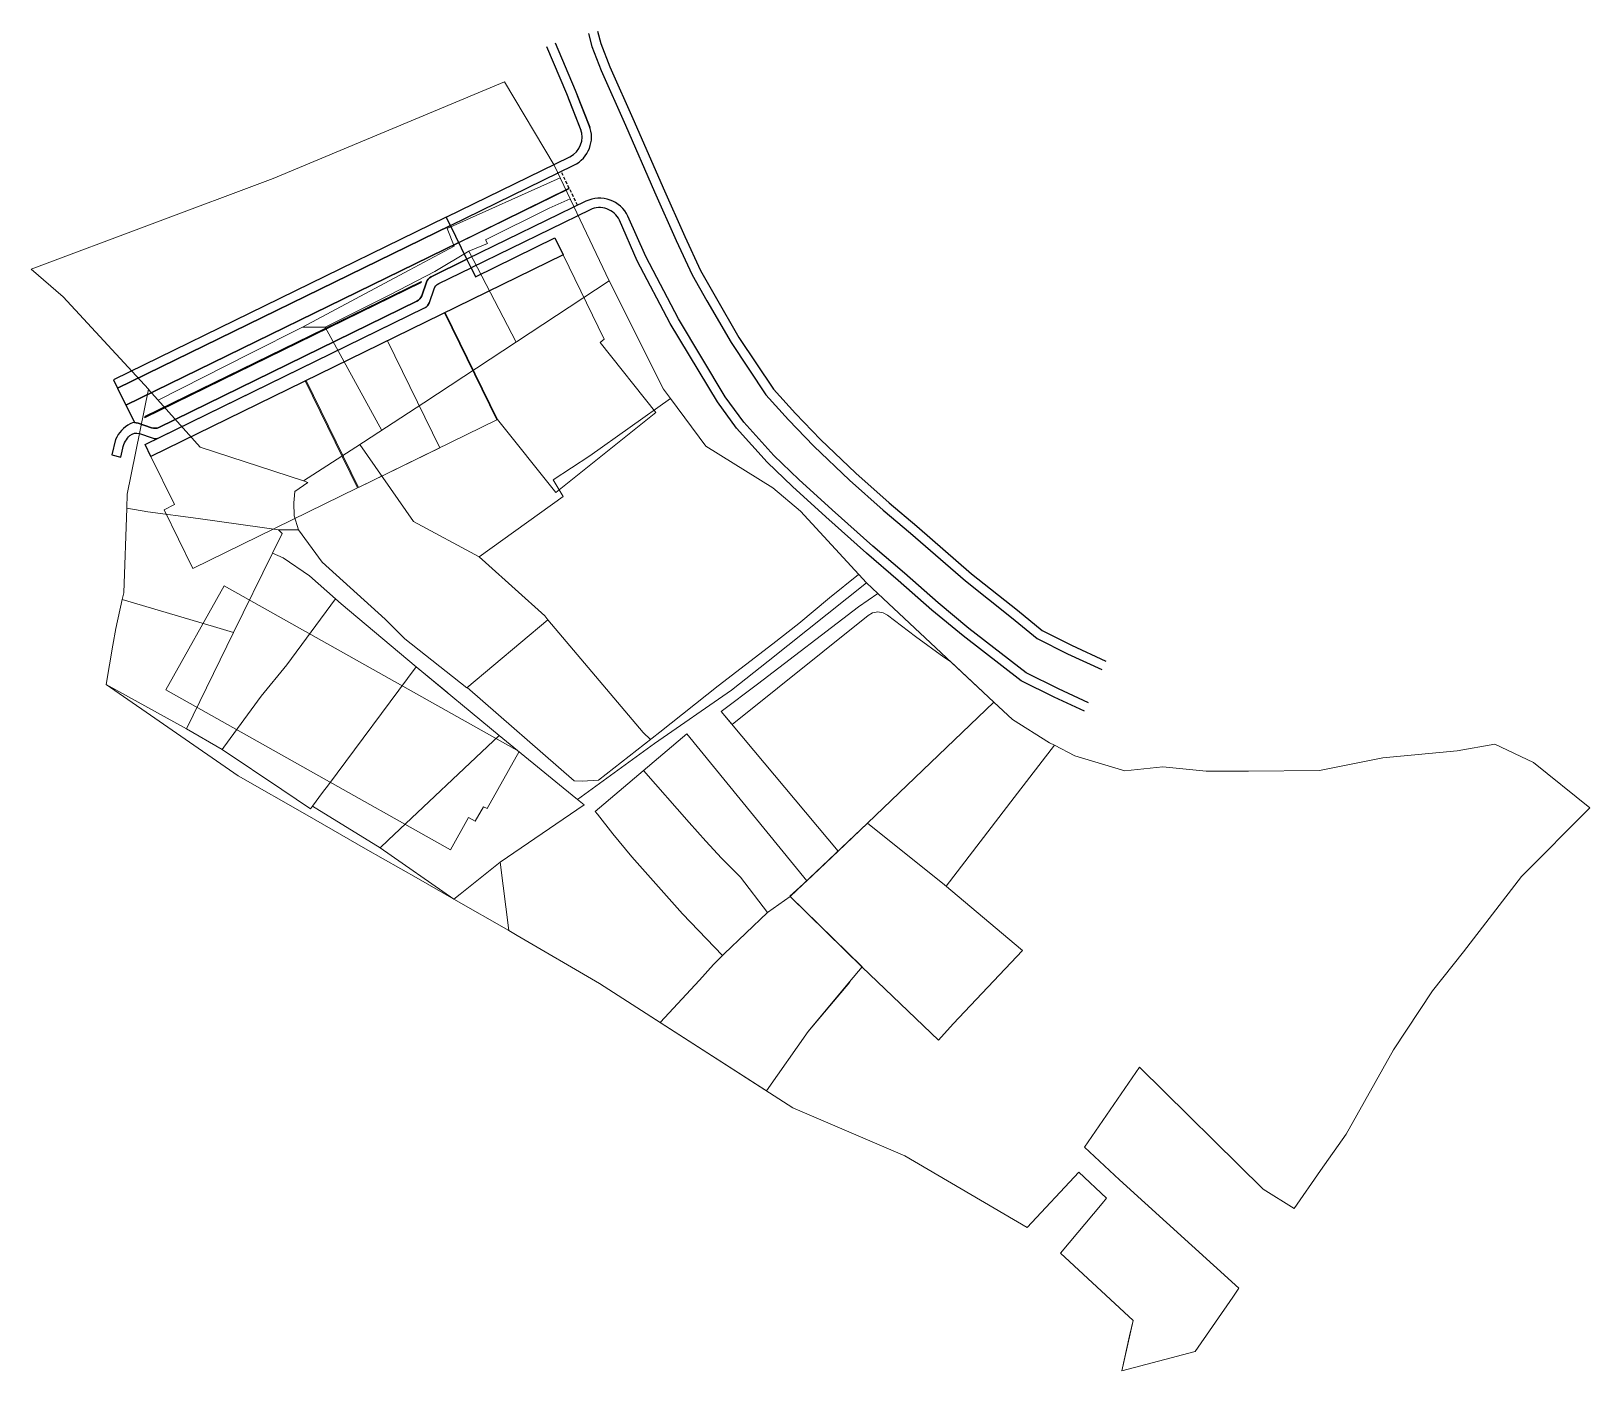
# Model space of a CAD drawing. Header units: metres. Extents: x 7511851 to 7512099, y 4692231 to 4692445.
import ezdxf

# ---------------------------------------------------------------- set-up
doc = ezdxf.new("R2010")
doc.units = ezdxf.units.M
doc.linetypes.add('DASHED', pattern=[0.75, 0.5, -0.25])
for name, color, linetype, lineweight in [('A - Fill Zone_Pen_No__101', 253, 'Continuous', 13), ('A - Perdhesa Polyine_Pen_No__6', 1, 'Continuous', 0), ('Drawing & Figure_Pen_No__42', 5, 'Continuous', 25), ('leja xeni', 1, 'Continuous', 0), ('parcelat e vjetra', 57, 'Continuous', 0), ('Site & Landscape - Terrain_Pen_No__42', 8, 'Continuous', 25)]:
    doc.layers.add(name, color=color, linetype=linetype, lineweight=lineweight)

msp = doc.modelspace()

# ---------------------------------------------------------------- linework, layer by layer
at = {"layer": 'A - Fill Zone_Pen_No__101', "color": 253, "linetype": 'Continuous', "lineweight": 13, "flags": 128}
msp.add_lwpolyline([(7511894.69, 4692389.22), (7511907.65, 4692395.56), (7511915.99, 4692378.49), (7511903.03, 4692372.15)], close=True, dxfattribs=at)
at = {"layer": 'A - Perdhesa Polyine_Pen_No__6', "linetype": 'Continuous', "lineweight": 0}
for points in [[(7511916.88, 4692400.07), (7511925.22, 4692383), (7511934.52, 4692371.38), (7511950.46, 4692384.15), (7511941.55, 4692395.27), (7511942.22, 4692395.81), (7511935.65, 4692409.25)], [(7511903.03, 4692372.15), (7511925.09, 4692382.93), (7511916.74, 4692400), (7511894.69, 4692389.22)], [(7511902.89, 4692372.09), (7511876.62, 4692359.24), (7511872.03, 4692368.63), (7511873.69, 4692369.44), (7511869.93, 4692377.13), (7511894.55, 4692389.16)]]:
    msp.add_lwpolyline(points, close=True, dxfattribs=at)
at = {"layer": 'Drawing & Figure_Pen_No__42', "linetype": 'Continuous', "lineweight": 25}
for p, q in [((7511941.15, 4692444.92), (7511941.68, 4692442.96)), ((7511939.7, 4692444.53), (7511940.25, 4692442.49)), ((7511940.25, 4692442.49), (7511941.74, 4692438.65)), ((7511941.68, 4692442.96), (7511943.13, 4692439.22)), ((7511941.74, 4692438.65), (7511945.63, 4692429.92)), ((7511943.13, 4692439.22), (7511947, 4692430.52)), ((7511945.63, 4692429.92), (7511950.25, 4692419.33)), ((7511947, 4692430.52), (7511951.62, 4692419.94)), ((7511951.62, 4692419.94), (7511955.06, 4692412.19)), ((7511950.25, 4692419.33), (7511953.69, 4692411.57)), ((7511953.69, 4692411.57), (7511956.24, 4692406.09)), ((7511955.06, 4692412.19), (7511957.58, 4692406.78)), ((7511956.24, 4692406.09), (7511958.57, 4692401.93)), ((7511957.58, 4692406.78), (7511959.88, 4692402.67)), ((7511959.88, 4692402.67), (7511963.7, 4692396.06)), ((7511958.57, 4692401.93), (7511962.43, 4692395.27)), ((7511962.43, 4692395.27), (7511967.99, 4692386.95)), ((7511963.7, 4692396.06), (7511969.18, 4692387.87)), ((7511969.18, 4692387.87), (7511972.7, 4692383.96)), ((7511967.99, 4692386.95), (7511971.6, 4692382.94)), ((7511971.6, 4692382.94), (7511975.64, 4692378.77)), ((7511972.7, 4692383.96), (7511976.7, 4692379.83)), ((7511975.64, 4692378.77), (7511981.33, 4692373.36)), ((7511976.7, 4692379.83), (7511982.35, 4692374.46)), ((7511981.33, 4692373.36), (7511986.68, 4692368.57)), ((7511982.35, 4692374.46), (7511987.66, 4692369.7)), ((7511986.68, 4692368.57), (7511991.06, 4692364.88)), ((7511987.66, 4692369.7), (7511992.04, 4692366.01)), ((7511992.04, 4692366.01), (7512000.78, 4692358.41)), ((7511991.06, 4692364.88), (7511999.82, 4692357.26)), ((7512000.78, 4692358.41), (7512008.11, 4692352.62)), ((7511999.82, 4692357.26), (7512007.17, 4692351.45)), ((7512007.17, 4692351.45), (7512011.24, 4692348.11)), ((7512008.11, 4692352.62), (7512012.06, 4692349.37)), ((7512011.24, 4692348.11), (7512016.06, 4692345.66)), ((7512012.06, 4692349.37), (7512016.71, 4692347.01)), ((7512016.06, 4692345.66), (7512021.57, 4692343.13)), ((7512016.71, 4692347.01), (7512022.2, 4692344.49))]:
    msp.add_line(p, q, dxfattribs=at)
for points in [[(7511938.53, 4692429.07), (7511936.26, 4692434.91), (7511933.08, 4692442.44)], [(7511939.95, 4692429.56), (7511937.65, 4692435.47), (7511934.46, 4692443.02)], [(7511919.01, 4692411.25), (7511936.65, 4692419.88)], [(7511919.01, 4692411.24), (7511936.65, 4692419.86)], [(7512019.45, 4692337.84), (7512014.63, 4692340.08), (7512009.5, 4692342.61), (7512000.37, 4692349.71), (7511995.44, 4692353.77), (7511990.07, 4692358.5), (7511985.03, 4692362.82), (7511978.57, 4692368.58), (7511973.25, 4692373.42), (7511969.28, 4692377.25), (7511964.47, 4692382.58), (7511961.51, 4692386.63), (7511954.06, 4692399.04), (7511948.84, 4692408.99), (7511945.99, 4692415.42)], [(7512018.82, 4692336.48), (7512013.98, 4692338.73), (7512008.69, 4692341.33), (7511999.43, 4692348.54), (7511994.47, 4692352.63), (7511989.08, 4692357.36), (7511984.04, 4692361.69), (7511977.56, 4692367.47), (7511972.22, 4692372.33), (7511968.2, 4692376.21), (7511963.31, 4692381.63), (7511960.26, 4692385.8), (7511952.75, 4692398.3), (7511947.49, 4692408.33), (7511944.63, 4692414.8)]]:
    msp.add_lwpolyline(points, dxfattribs=at)
for points in [[(7511917.03, 4692415.29), (7511936.72, 4692424.91, 0.390422), (7511938.44, 4692429.33), (7511936.58, 4692434.09)], [(7511917.69, 4692413.94), (7511937.38, 4692423.56, 0.390432), (7511939.84, 4692429.88), (7511937.98, 4692434.63)], [(7511945.99, 4692415.42, 0.416566), (7511939.3, 4692417.8), (7511920.33, 4692408.55)], [(7511944.64, 4692414.78, 0.416225), (7511939.96, 4692416.45), (7511920.99, 4692407.2)]]:
    msp.add_lwpolyline(points, format="xyb", dxfattribs=at)
at = {"layer": 'Drawing & Figure_Pen_No__42', "linetype": 'DASHED', "lineweight": 25}
msp.add_lwpolyline([(7511937.95, 4692417.16), (7511935.35, 4692422.57)], dxfattribs=at)
at = {"layer": 'leja xeni', "flags": 128}
msp.add_lwpolyline([(7511881.64, 4692356.48), (7511872.33, 4692339.92), (7511917.71, 4692314.41), (7511920.6, 4692319.56), (7511921.64, 4692318.97), (7511922.97, 4692321.23), (7511923.53, 4692321), (7511928.63, 4692330.07)], close=True, dxfattribs=at)
at = {"layer": 'parcelat e vjetra', "lineweight": 0, "flags": 128}
for points in [[(7511942.99, 4692405.12), (7511913.45, 4692385.68), (7511902.61, 4692378.58), (7511894.29, 4692373.23), (7511877.79, 4692378.6), (7511870.1, 4692387.2), (7511870.03, 4692387.28), (7511869.84, 4692387.49), (7511869.53, 4692387.82), (7511855.94, 4692402.56), (7511850.84, 4692406.99), (7511889.41, 4692421.43), (7511926.3, 4692436.84), (7511934.24, 4692423.58)], [(7511899.38, 4692354.42), (7511895.2, 4692358.1), (7511891, 4692360.96), (7511889.34, 4692361.68), (7511883.09, 4692349.07), (7511875.6, 4692333.7), (7511881.31, 4692330.4), (7511881.58, 4692330.79), (7511887.49, 4692338.88), (7511891.6, 4692343.92)], [(7511997.85, 4692286.66), (7511995.53, 4692284.05), (7511983.37, 4692295.69), (7511971.85, 4692306.96), (7511984.22, 4692318.67), (7511996.48, 4692308.81), (7512008.93, 4692298.35)]]:
    msp.add_lwpolyline(points, close=True, dxfattribs=at)
for points in [[(7511894.09, 4692397.75), (7511898.7, 4692400.2), (7511911.13, 4692406.82), (7511918.29, 4692410.63), (7511917.18, 4692413.48), (7511935.2, 4692421.55)], [(7511871.08, 4692386.11), (7511885.63, 4692393.47), (7511894.09, 4692397.75), (7511897.7, 4692397.71), (7511908.12, 4692402.95), (7511915.23, 4692406.59), (7511920.63, 4692409.87), (7511923.58, 4692411.06), (7511923.28, 4692411.65), (7511933.43, 4692416.69), (7511936.8, 4692418.19)], [(7511920.63, 4692409.87), (7511928.15, 4692395.35)], [(7511894.29, 4692373.23), (7511902.61, 4692378.58), (7511913.45, 4692385.68), (7511942.99, 4692405.12), (7511951.69, 4692387.85), (7511952.79, 4692386.36), (7511939.92, 4692377.23), (7511934.09, 4692373.38), (7511935.68, 4692370.75), (7511922.3, 4692361.1), (7511923.27, 4692360.23), (7511932.73, 4692351.68), (7511933.22, 4692351.09), (7511920.29, 4692340.22), (7511910.41, 4692348.04), (7511907.29, 4692351.18), (7511897.25, 4692360.27), (7511893.47, 4692365.43), (7511892.79, 4692367.67), (7511892.71, 4692369.74), (7511892.76, 4692370.32), (7511892.86, 4692371.51), (7511894.94, 4692372.98), (7511894.29, 4692373.23)], [(7511894.29, 4692373.23), (7511902.61, 4692378.58), (7511913.45, 4692385.68), (7511942.99, 4692405.12), (7511951.69, 4692387.85), (7511952.79, 4692386.36), (7511939.92, 4692377.23), (7511934.09, 4692373.38), (7511935.68, 4692370.75), (7511922.3, 4692361.1), (7511923.27, 4692360.23), (7511932.73, 4692351.68), (7511933.22, 4692351.09), (7511920.29, 4692340.22), (7511910.41, 4692348.04), (7511907.29, 4692351.18), (7511897.25, 4692360.27), (7511893.47, 4692365.43), (7511892.79, 4692367.67), (7511892.71, 4692369.74), (7511892.76, 4692370.32), (7511892.86, 4692371.51), (7511894.94, 4692372.98), (7511894.29, 4692373.23)], [(7511897.7, 4692397.71), (7511906.74, 4692381.28)], [(7511866.16, 4692371.13), (7511869.53, 4692387.82), (7511869.84, 4692387.49), (7511870.03, 4692387.28), (7511870.1, 4692387.2), (7511877.79, 4692378.6), (7511894.29, 4692373.23), (7511894.94, 4692372.98), (7511892.86, 4692371.51), (7511892.76, 4692370.32), (7511892.71, 4692369.74), (7511892.79, 4692367.67), (7511893.47, 4692365.43), (7511890.29, 4692365.44), (7511887.7, 4692365.8), (7511877.46, 4692367.22), (7511869.46, 4692368.28), (7511866.08, 4692368.87), (7511866.16, 4692371.13)], [(7511950.25, 4692331.33), (7511950.25, 4692331.33), (7511962.5, 4692339.88), (7511968.34, 4692344.46), (7511984.02, 4692356.97), (7511973.49, 4692368.39), (7511969.12, 4692372.1), (7511958.42, 4692378.74), (7511952.79, 4692386.36), (7511939.92, 4692377.23), (7511934.09, 4692373.38), (7511935.68, 4692370.75), (7511922.3, 4692361.1), (7511923.27, 4692360.23), (7511932.73, 4692351.68), (7511933.22, 4692351.09), (7511948.43, 4692333.08), (7511949.59, 4692331.97)], [(7511903.27, 4692379.01), (7511911.82, 4692366.72), (7511922.3, 4692361.1)], [(7511863.88, 4692347.02), (7511864.33, 4692349.68), (7511865.36, 4692354.29), (7511865.61, 4692355.39), (7511866.08, 4692368.87), (7511869.46, 4692368.28), (7511877.46, 4692367.22), (7511887.7, 4692365.8), (7511890.29, 4692365.44), (7511890.88, 4692364.85), (7511889.34, 4692361.68), (7511891, 4692360.96), (7511895.2, 4692358.1), (7511899.38, 4692354.42), (7511900.26, 4692353.64), (7511912.21, 4692343.58), (7511925.49, 4692332.64), (7511935.68, 4692324.29)], [(7511912.21, 4692343.58), (7511900.26, 4692353.64), (7511899.38, 4692354.42), (7511891.6, 4692343.92), (7511887.49, 4692338.88), (7511881.58, 4692330.79), (7511881.31, 4692330.4), (7511890.79, 4692324.02), (7511895.38, 4692320.91), (7511895.71, 4692321.36), (7511906.48, 4692314.72), (7511918.21, 4692306.55), (7511912.58, 4692309.77), (7511904.17, 4692314.58), (7511894.83, 4692319.91), (7511883.85, 4692326.19), (7511862.81, 4692340.78), (7511875.6, 4692333.7), (7511883.09, 4692349.07), (7511889.34, 4692361.68), (7511890.88, 4692364.85), (7511890.29, 4692365.44)], [(7511982.78, 4692358.31), (7511978.16, 4692354.57), (7511973.22, 4692350.51), (7511969.12, 4692347.25), (7511960.39, 4692340.52), (7511951.1, 4692333.15), (7511941.29, 4692325.48), (7511938.69, 4692325.32), (7511937.42, 4692325.38), (7511920.37, 4692340.29)], [(7512090.4, 4692328.33), (7512099.37, 4692321.11), (7512088.47, 4692310.15), (7512079.23, 4692298.12), (7512074.26, 4692291.94), (7512068.06, 4692282.5), (7512060.54, 4692269.09), (7512056.44, 4692263.27), (7512052.22, 4692257.2), (7512047.3, 4692260.3), (7512027.58, 4692279.73), (7512018.78, 4692266.98), (7512024.36, 4692261.8), (7512043.43, 4692244.53), (7512042.43, 4692243.09), (7512036.42, 4692234.41), (7512024.74, 4692231.33), (7512026.54, 4692239.37), (7512014.95, 4692250.07), (7512021.6, 4692257.99), (7512022.31, 4692258.85), (7512017.87, 4692262.99), (7512009.67, 4692254.17), (7511990.14, 4692265.63), (7511972.31, 4692273.25), (7511941.46, 4692293.1), (7511928.33, 4692300.75), (7511927.02, 4692301.51), (7511918.21, 4692306.55), (7511919.27, 4692307.31), (7511925.6, 4692312.43), (7511939.02, 4692321.55), (7511937.96, 4692322.42), (7511950.25, 4692331.33), (7511962.5, 4692339.88), (7511968.34, 4692344.46), (7511984.02, 4692356.97), (7511985.85, 4692355.25)], [(7511984.22, 4692318.67), (7511996.48, 4692308.81), (7511996.73, 4692308.59), (7512007.6, 4692322.74), (7512014, 4692331.06), (7512017.28, 4692329.36), (7512025.23, 4692326.98), (7512031.28, 4692327.61), (7512038.19, 4692326.94), (7512044.93, 4692326.93), (7512056.28, 4692327.07), (7512066.38, 4692329.08), (7512078.21, 4692330.16), (7512084.23, 4692331.22), (7512090.4, 4692328.33), (7512099.37, 4692321.11), (7512088.47, 4692310.15), (7512079.23, 4692298.12), (7512074.26, 4692291.94), (7512068.06, 4692282.5), (7512060.54, 4692269.09), (7512056.44, 4692263.27), (7512052.22, 4692257.2), (7512047.3, 4692260.3), (7512027.58, 4692279.73), (7512018.78, 4692266.98), (7512024.36, 4692261.8), (7512043.43, 4692244.53), (7512042.43, 4692243.09), (7512036.42, 4692234.41), (7512024.74, 4692231.33), (7512025.99, 4692236.92), (7512026.54, 4692239.37), (7512014.95, 4692250.07), (7512021.6, 4692257.99), (7512022.31, 4692258.85), (7512017.87, 4692262.99), (7512009.67, 4692254.17), (7511990.14, 4692265.63), (7511972.31, 4692273.25), (7511941.46, 4692293.1), (7511928.33, 4692300.75), (7511927.02, 4692301.51), (7511918.21, 4692306.55), (7511919.27, 4692307.31), (7511925.6, 4692312.43), (7511939.02, 4692321.55), (7511937.96, 4692322.42), (7511950.25, 4692331.33), (7511962.5, 4692339.88), (7511968.34, 4692344.46), (7511984.02, 4692356.97), (7511985.85, 4692355.25), (7511982.77, 4692353.15), (7511966.63, 4692340.81), (7511960.84, 4692336.46), (7511979.51, 4692314.21), (7511984.22, 4692318.67)], [(7511971.83, 4692307.01), (7511983.33, 4692295.73), (7511981.33, 4692293.35), (7511974.71, 4692285.41), (7511968.09, 4692275.96), (7511951.12, 4692286.89), (7511941.46, 4692293.1), (7511928.33, 4692300.75), (7511927.02, 4692301.51), (7511925.6, 4692312.43), (7511939.02, 4692321.55), (7511937.96, 4692322.42), (7511950.25, 4692331.33), (7511962.5, 4692339.88), (7511968.34, 4692344.46), (7511984.02, 4692356.97), (7511985.85, 4692355.25), (7511982.77, 4692353.15), (7511966.63, 4692340.81), (7511960.84, 4692336.46), (7511962.6, 4692334.36), (7511984.28, 4692351.78), (7511985.01, 4692352.19), (7511985.84, 4692352.34), (7511986.67, 4692352.2), (7511987.41, 4692351.8), (7511991.84, 4692348.39), (7511996.38, 4692345.13), (7511997.43, 4692344.43), (7512004.36, 4692337.95), (7512007.31, 4692335.19), (7512013.22, 4692331.47), (7512014, 4692331.06), (7512007.6, 4692322.74), (7511996.73, 4692308.59), (7511996.48, 4692308.81), (7511984.22, 4692318.67), (7511979.51, 4692314.21), (7511974.51, 4692309.47), (7511971.83, 4692307.01)], [(7511875.6, 4692333.7), (7511883.09, 4692349.07), (7511879.94, 4692350), (7511865.36, 4692354.29), (7511864.33, 4692349.68), (7511863.88, 4692347.02), (7511862.81, 4692340.78), (7511875.6, 4692333.7)], [(7511982.77, 4692353.15), (7511985.85, 4692355.25), (7512004.36, 4692337.95), (7511984.22, 4692318.67), (7511979.51, 4692314.21), (7511960.84, 4692336.46), (7511966.63, 4692340.81), (7511982.77, 4692353.15)], [(7511898.25, 4692324.78), (7511912.21, 4692343.58), (7511917.26, 4692339.42)], [(7512014, 4692331.06), (7512007.6, 4692322.74), (7511996.73, 4692308.59), (7511996.48, 4692308.81), (7511984.22, 4692318.67), (7512004.36, 4692337.95), (7512007.31, 4692335.19), (7512013.22, 4692331.47), (7512014, 4692331.06)], [(7511925.49, 4692332.64), (7511907.76, 4692315.93), (7511906.48, 4692314.72)], [(7511906.48, 4692314.72), (7511907.76, 4692315.93), (7511925.49, 4692332.64)], [(7511974.51, 4692309.47), (7511955.39, 4692332.88), (7511940.79, 4692320.51), (7511941.15, 4692320.06), (7511943.57, 4692316.96), (7511946.62, 4692313.29), (7511954.68, 4692304.19), (7511961.07, 4692297.55)], [(7511948.49, 4692327.04), (7511955.74, 4692318.76), (7511958.42, 4692315.76), (7511960.9, 4692313.06), (7511963.97, 4692310.04), (7511968.23, 4692304.39)], [(7511898.25, 4692324.78), (7511897.32, 4692323.53), (7511895.71, 4692321.36)], [(7511895.71, 4692321.36), (7511897.32, 4692323.53), (7511898.25, 4692324.78)], [(7511935.68, 4692324.29), (7511937.96, 4692322.42), (7511939.02, 4692321.55), (7511925.6, 4692312.43), (7511919.27, 4692307.31), (7511918.21, 4692306.55)], [(7511971.85, 4692306.96), (7511968.23, 4692304.39), (7511961.32, 4692297.79), (7511959.65, 4692296.14), (7511957.39, 4692293.62), (7511951.12, 4692286.89)], [(7511981.37, 4692293.31), (7511974.71, 4692285.41), (7511968.09, 4692275.96)]]:
    msp.add_lwpolyline(points, dxfattribs=at)
at = {"layer": 'Site & Landscape - Terrain_Pen_No__42', "color": 3, "linetype": 'Continuous', "lineweight": 25, "flags": 128}
for points in [[(7511917.03, 4692415.29), (7511863.96, 4692389.34), (7511864.62, 4692387.99), (7511917.69, 4692413.94)], [(7511919.01, 4692411.24), (7511919.01, 4692411.25), (7511865.93, 4692385.31), (7511865.94, 4692385.3)], [(7511913.06, 4692404.88), (7511913.01, 4692404.97), (7511868.93, 4692383.43), (7511868.97, 4692383.34)]]:
    msp.add_lwpolyline(points, close=True, dxfattribs=at)
for points in [[(7511917.69, 4692413.94), (7511864.62, 4692387.99), (7511867.3, 4692382.51, -0.097), (7511867.88, 4692382.43), (7511870.05, 4692381.68, 0.198912), (7511871.19, 4692381.75), (7511912.36, 4692401.87, 0.198912), (7511913.12, 4692402.73), (7511913.86, 4692404.9, -0.198816), (7511914.62, 4692405.76), (7511920.33, 4692408.55)], [(7511920.33, 4692408.55), (7511914.62, 4692405.76, 0.198851), (7511913.86, 4692404.9), (7511913.12, 4692402.73, -0.198912), (7511912.36, 4692401.87), (7511871.19, 4692381.75, -0.198912), (7511870.05, 4692381.68), (7511867.88, 4692382.43, 0.197577), (7511866.74, 4692382.36), (7511866.65, 4692382.32, 0.177982), (7511864.31, 4692379.82), (7511863.7, 4692377.38), (7511865.15, 4692377.02), (7511865.47, 4692378.43, -0.160167), (7511866.59, 4692380.45, -0.275923), (7511868.1, 4692380.76), (7511870.15, 4692380.06, 0.198912), (7511871.29, 4692380.13), (7511913.57, 4692400.79, 0.198912), (7511914.33, 4692401.65), (7511915.08, 4692403.82, -0.198886), (7511915.84, 4692404.68), (7511920.99, 4692407.2)]]:
    msp.add_lwpolyline(points, format="xyb", close=True, dxfattribs=at)
for points in [[(7511921.69, 4692405.77), (7511934.33, 4692411.95)], [(7511934.33, 4692411.95), (7511935.65, 4692409.25)], [(7511935.65, 4692409.25), (7511869.94, 4692377.12)], [(7511869.01, 4692379.01), (7511913.57, 4692400.79), (7511913.63, 4692400.82), (7511913.73, 4692400.88), (7511913.83, 4692400.95), (7511913.93, 4692401.03), (7511914.01, 4692401.12), (7511914.09, 4692401.21), (7511914.17, 4692401.31), (7511914.23, 4692401.42), (7511914.28, 4692401.53), (7511914.33, 4692401.65), (7511915.08, 4692403.82), (7511915.13, 4692403.95), (7511915.18, 4692404.06), (7511915.25, 4692404.17), (7511915.32, 4692404.27), (7511915.4, 4692404.36), (7511915.48, 4692404.45), (7511915.58, 4692404.52), (7511915.68, 4692404.59), (7511915.78, 4692404.66), (7511915.84, 4692404.68), (7511920.99, 4692407.2)], [(7511920.99, 4692407.2), (7511921.69, 4692405.77)], [(7511869.94, 4692377.12), (7511869.01, 4692379.01)]]:
    msp.add_lwpolyline(points, dxfattribs=at)

doc.saveas('drawing.dxf')
